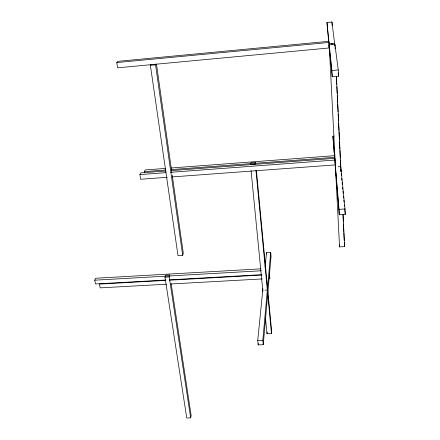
<?xml version="1.0" encoding="UTF-8"?>
<svg xmlns="http://www.w3.org/2000/svg" width="440" height="440" viewBox="0 0 440 440"><rect width="100%" height="100%" fill="white"/><g stroke="black" fill="none" stroke-linecap="round" stroke-linejoin="round"><path stroke-width="0.66" d="M265.485 318.087L267.02 333.79L271.486 333.586L271.656 331.298L256.416 170.615M267.02 333.79L267.163 332.074M262.911 288.772L257.725 340.571L258.176 344.916L263.247 344.696L271.068 256.228L270.721 252.445L266.524 252.692L265.089 266.998M263.247 344.696L262.812 340.34L270.721 252.445M258.176 344.916L258.308 343.558M190.663 417.879L169.219 276.942L169.84 274.978L165.616 275.22L164.972 277.184L186.758 418L190.663 417.879L191.142 415.498L171.177 283.805M150.959 64.493L150.381 65.324L178.002 255.58L182.683 255.299L183.304 253.242L172.211 175.076M165.93 280.022L95.48 283.949L94.743 280.181L95.684 278.234L260.838 268.851M144.601 172.909L144.397 171.611L145.216 169.945L165.743 168.399M167.31 177.287L140.641 179.256L139.898 174.603L140.762 172.882L166.084 170.984M182.683 255.299L155.562 64.834L156.118 64.009M116.765 62.568L117.805 61.353L328.779 41.316L329.18 47.965L117.618 67.815L116.765 62.568L328.9 42.465M328.708 42.267L326.948 22.495L331.975 22L334.868 45.694M334.752 43.203L329.142 43.736L339.543 246.901L344.603 246.598L343.062 214.528M329.263 44.924L334.906 44.396L338.256 69.955L338.547 76.203L332.222 76.764L329.032 45.447M150.381 65.324L155.562 64.834M332.222 76.764L331.909 70.526L338.256 69.955M334.774 160.457L332.899 136.208L334.268 136.097M171.221 167.987L334.593 155.672M144.397 171.611L165.627 170.016M171.105 169.604L334.763 157.316M171.556 170.572L335.11 158.318M139.898 174.603L165.952 172.656M170.748 172.298L335.275 160.023M172.095 176.93L335.517 164.874M338.118 166.788L340.764 166.595M332.899 136.208L339.026 209.363L345.004 208.967L345.257 214.412L339.3 214.803L335.11 164.532M94.743 280.181L261.305 270.776M164.972 277.184L169.219 276.942M169.351 279.829L261.685 274.676M165.919 280.401L99.418 284.108L100.15 287.865L166.507 284.213M169.351 280.214L261.899 275.055M170.61 283.987L262.279 278.938M265.051 290.125L267.344 290.004M257.725 340.571L262.812 340.34M156.492 64.279L171.826 172.354M338.113 72.842L338.547 76.203M331.947 43.467L332.084 44.66M326.948 22.495L331.909 70.526M329.18 47.965L328.988 45.419M340.329 162.25L345.004 208.967M340.373 165.187L340.566 167.134M341.204 173.575L341.407 175.621M341.677 178.343L341.88 180.384M342.084 182.424L342.287 184.465M342.557 187.187L342.76 189.233M342.964 191.274L343.161 193.314M343.431 196.037L343.635 198.077M343.838 200.123L344.041 202.163M344.311 204.886L344.449 206.245M344.718 208.967L345.257 214.412M251.064 170.615L262.884 291.462M255.959 170.258L271.486 333.586M269.615 272.657L269.803 278.526L269.44 274.637M266.524 252.692L266.64 253.957M344.603 246.598L344.311 242.429M334.884 161.816L335 163.174M339.377 244.789L339.543 246.901M328.779 41.316L328.851 42.686M331.975 22L332.161 25.806M339.026 209.363L339.3 214.803M334.906 44.396L334.994 46.272M335.055 47.52L335.115 48.774M336.424 76.082L341 171.534L340.824 169.736L340.89 171.105M336.369 76.951L336.732 84.502M336.831 86.559L337.161 93.423M337.26 95.486L337.623 103.037M337.689 104.407L338.052 111.958M338.151 114.021L338.481 120.885M338.575 122.942L338.938 130.493M339.004 131.868L339.367 139.42M339.466 141.477L339.829 149.028M339.895 150.403L340.257 157.955M340.357 160.012L340.703 167.277M342.997 214.995L343.327 221.854M343.425 223.911L343.789 231.457M343.849 232.826L344.212 240.372M255.64 162.437L255.371 164.098L250.459 164.466L250.756 162.805L255.64 162.437"/></g></svg>
